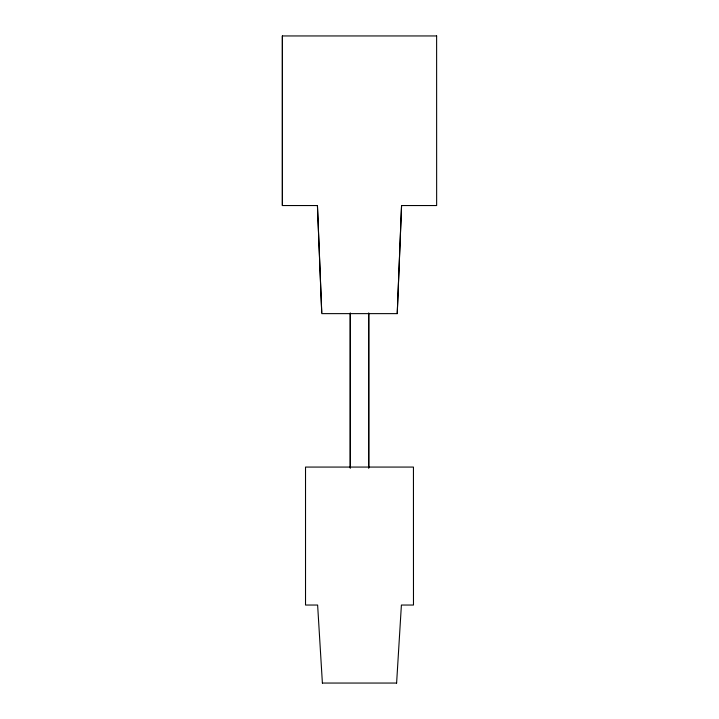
<?xml version="1.0" encoding="UTF-8"?>
<svg xmlns="http://www.w3.org/2000/svg" width="719" height="719" viewBox="0 0 719 719"><rect width="100%" height="100%" fill="white"/><g stroke="black" fill="none" stroke-linecap="round" stroke-linejoin="round"><path stroke-width="1.08" d="M350.243 467.916L350.243 313.133L350.243 468.069M368.757 467.916L368.757 313.133L368.757 468.069M317.421 205.544L321.761 313.628L397.239 313.628L401.553 205.544L436.649 205.544L436.622 35.95M397.239 313.628L401.579 205.544M396.609 683.05L401.4 605.039L413.479 605.039L413.443 467.071L305.521 467.071L305.521 605.039L317.627 605.039L322.391 683.05M436.649 35.95L282.351 35.95L282.351 205.544L317.447 205.544L321.744 312.513M322.364 683.05L396.636 683.05M282.378 35.95L282.378 205.544"/></g></svg>
